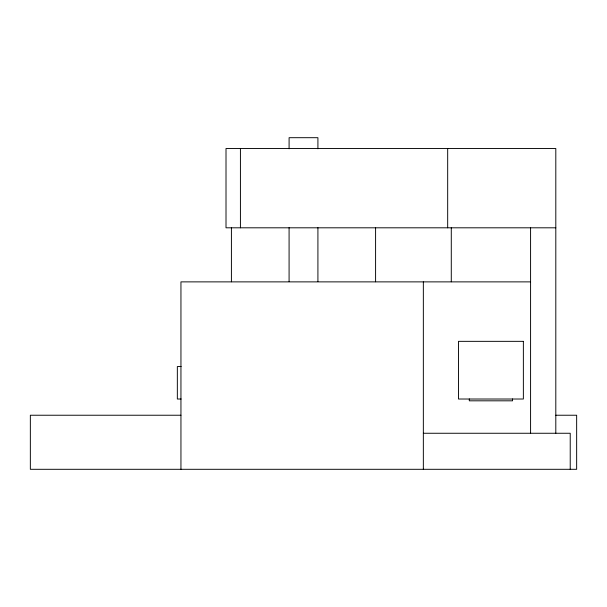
<?xml version="1.0" encoding="UTF-8"?>
<svg xmlns="http://www.w3.org/2000/svg" width="607" height="607" viewBox="0 0 607 607"><rect width="100%" height="100%" fill="white"/><g stroke="black" fill="none" stroke-linecap="round" stroke-linejoin="round"><path stroke-width="0.91" d="M181.121 366.431L177.343 366.575L177.343 399.019L181.136 399.019M555.807 227.807L226.009 227.807L226.009 148.51L555.807 148.51L555.807 433.261M530.579 281.876L180.947 281.876L180.947 469.302M180.947 415.234L30.35 415.234L30.35 469.302L576.65 469.302L576.65 415.234L555.815 415.234M423.345 433.261L570.223 433.261L570.223 469.302M530.579 227.807L530.579 433.261M512.558 398.936L512.558 400.817L469.302 400.817L469.302 398.936M451.282 227.807L451.282 281.777M447.678 148.51L447.678 227.807M423.345 281.876L423.345 469.302M375.589 227.807L375.589 281.777M317.916 148.791L317.916 137.698L289.099 137.698L289.084 148.791M317.916 227.686L317.916 281.565M289.084 227.686L289.084 281.565M240.425 148.51L240.425 227.807M231.411 227.807L231.411 281.777M523.371 341.346L458.49 341.346L458.49 399.019L523.371 399.019L523.371 341.346"/></g></svg>
